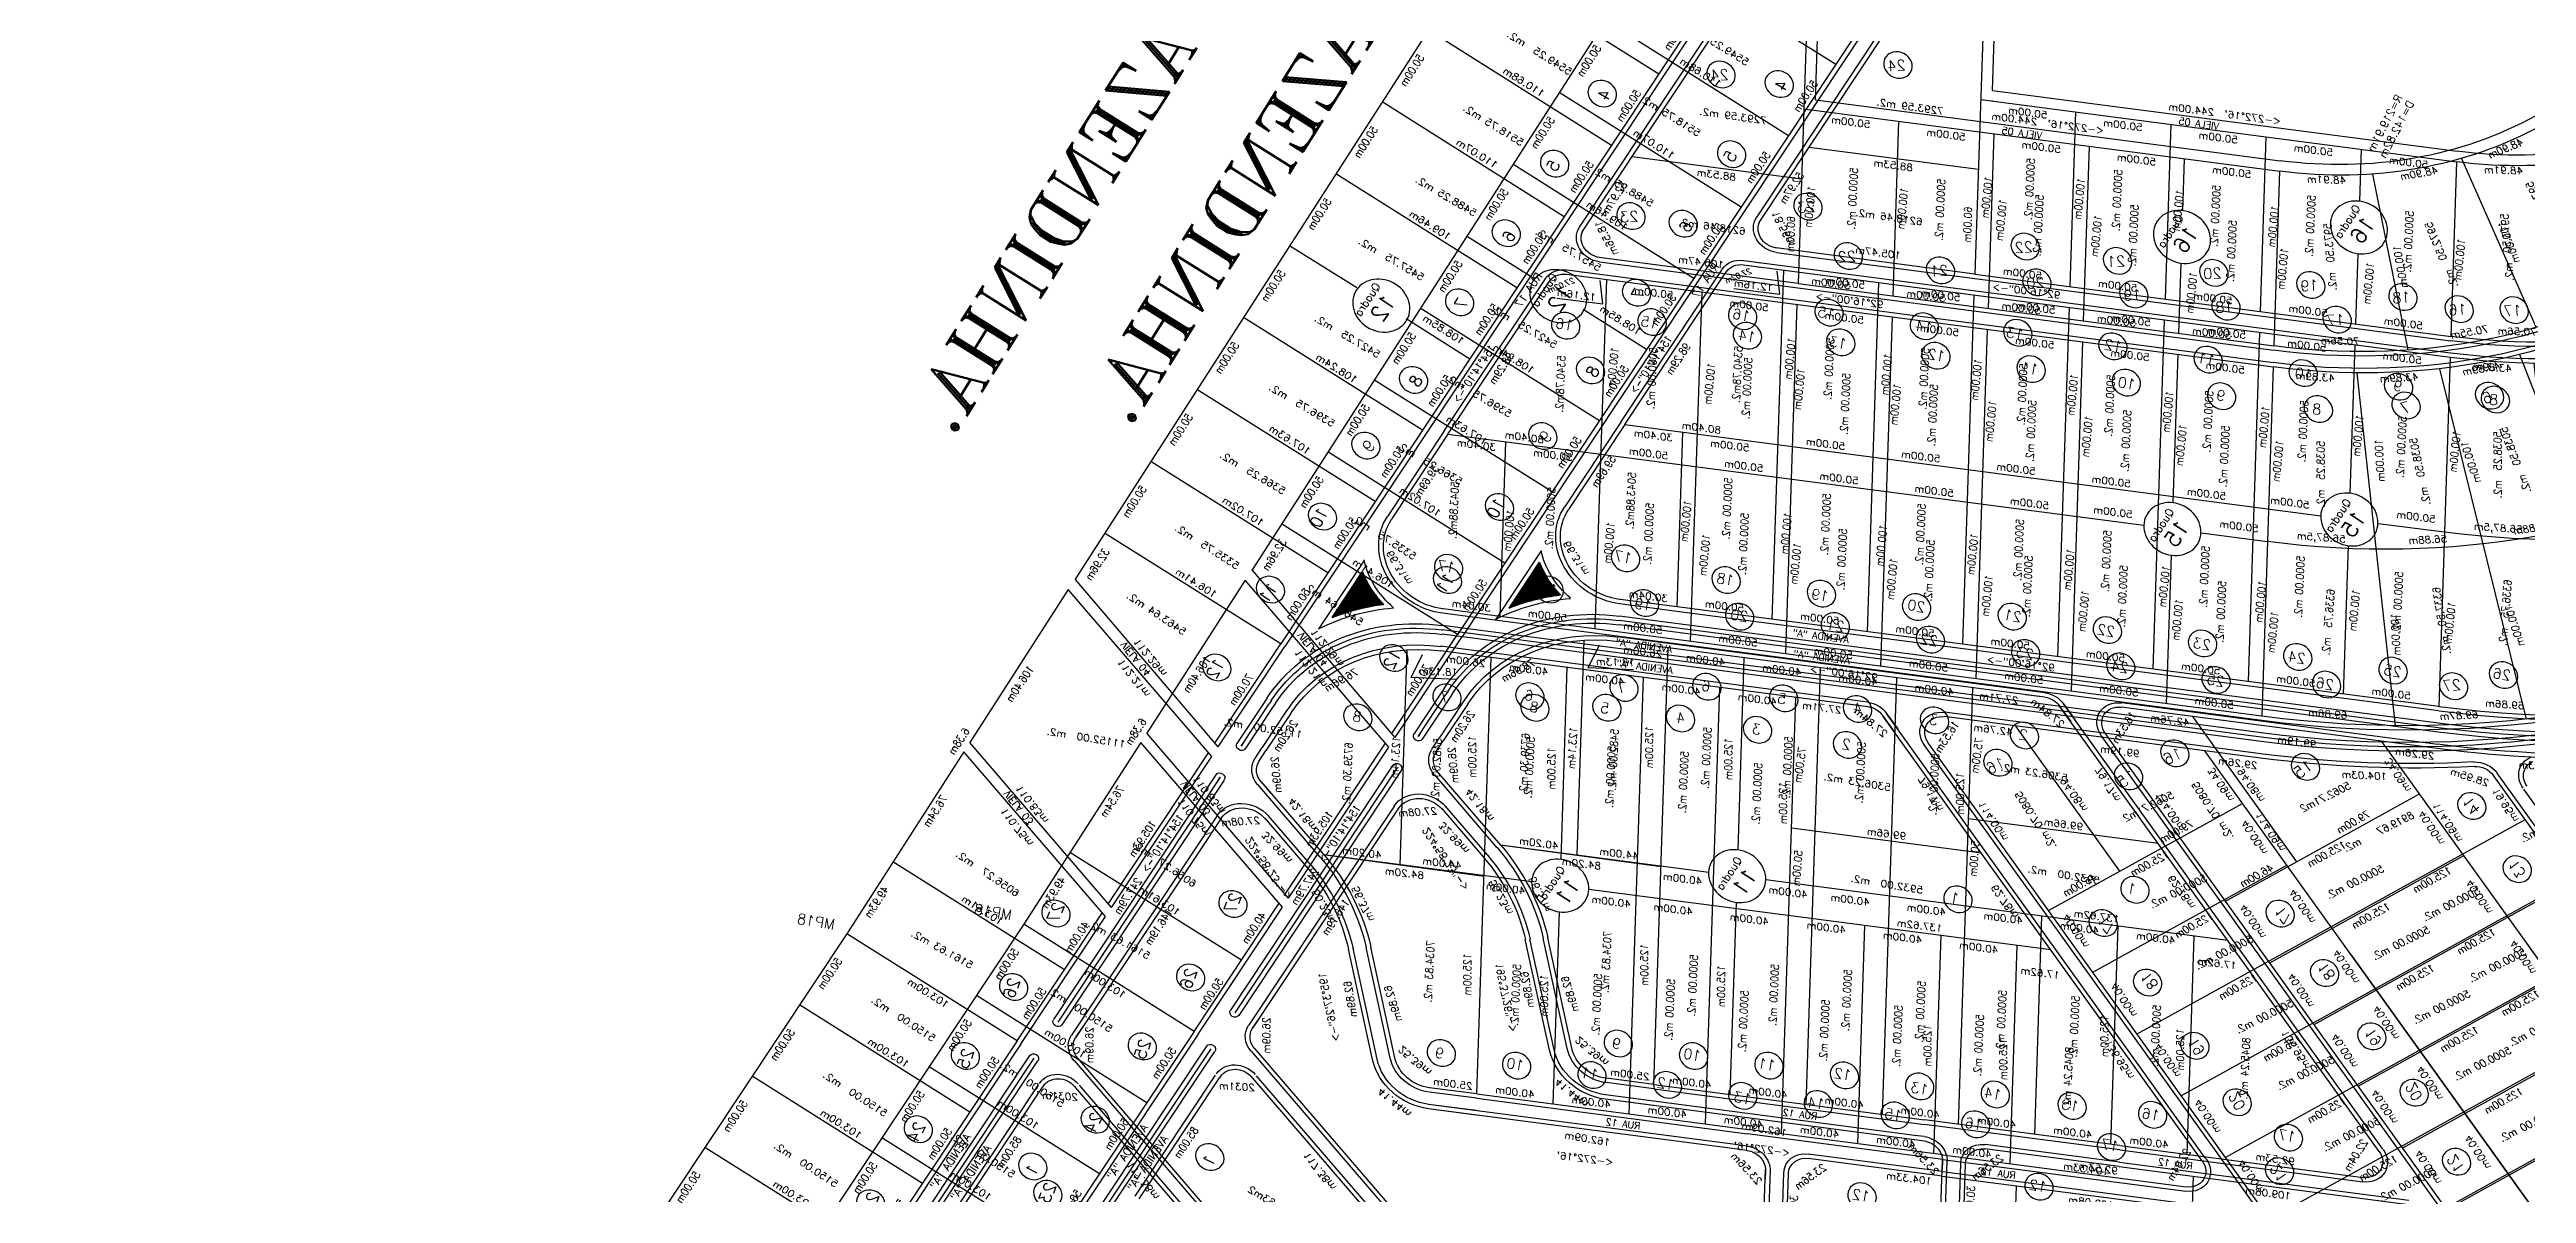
# Model space of a CAD drawing. Extents: x -23785941 to 8798891, y -8418521 to 21897894.
# Drawn here: x 2748303 to 3097321, y 4414754 to 4575804 of the extents above; entities that cross this region are included whole.
import ezdxf
from ezdxf.enums import TextEntityAlignment as Align

# ---------------------------------------------------------------- set-up
doc = ezdxf.new("R2010")
doc.units = 0
doc.header["$MEASUREMENT"] = 0
doc.header["$PDMODE"] = 34
doc.header["$PDSIZE"] = 1
doc.layers.get('0').update_dxf_attribs({"linetype": 'CONTINUOUS'})
for name, color, linetype in [('CALCADA', 3, 'CONTINUOUS'), ('REG60_100', 2, 'CONTINUOUS'), ('RUA', 1, 'CONTINUOUS'), ('TER_POLI', 5, 'CONTINUOUS')]:
    doc.layers.add(name, color=color, linetype=linetype)
doc.styles.add('1_5MM', font='romans.shx', dxfattribs={"height": 6})
doc.styles.add('1MM', font='romans.shx', dxfattribs={"height": 4})
doc.styles.add('2MM', font='romans.shx', dxfattribs={"height": 8})
doc.styles.add('7MM', font='romans.shx', dxfattribs={"height": 28})

# ---------------------------------------------------------------- blocks, each defined once
blk = doc.blocks.new('A$C3D774E76')
at = {"layer": 'CALCADA'}
h = blk.add_hatch(dxfattribs=at)
h.set_pattern_fill('ANSI37', color=105, angle=69.4954, style=0)
h.set_pattern_definition([(114.4953564, (-17588.34538, 15679.03877), (-0.11374935964, -0.0518274366), []), (204.4953564, (-17588.34538, 15679.03877), (0.0518274366, -0.11374935964), [])])
h.paths.add_polyline_path([(-22338, -2045.2, -0.111848), (-22326.7, -2062.5, -0.063642), (-22305.9, -2042.3)])
for p, q in [((-21851.4, -1985.8), (-21860.8, -1883.3)), ((-22000.7, -1999.6), (-22010.2, -1897.1)), ((-21950.9, -1995), (-21960.4, -1892.5)), ((-21901.1, -1990.4), (-21910.6, -1887.9)), ((-22095.6, -2010.9), (-22142.7, -1907.6)), ((-22089.3, -2010.3), (-22136.3, -1907.1)), ((-22050.5, -2004.2), (-22060, -1901)), ((-22328, -2029.7), (-22337.7, -1923.8)), ((-22278.2, -2025.2), (-22287.9, -1919.2)), ((-22207.8, -2021.2), (-22256.1, -1916.7)), ((-22201.1, -2020.6), (-22248.8, -1916.1)), ((-22000.7, -1999.6), (-21126.4, -1918.5)), ((-22483.6, -1975.5), (-22487.3, -1935.1)), ((-22427.6, -2038.9), (-22437.5, -1931.1)), ((-22377.8, -2034.3), (-22387.6, -1927.1)), ((-22626.7, -2057.2), (-22636.9, -1947)), ((-22576.9, -2052.7), (-22587, -1943)), ((-22527.1, -2048.1), (-22537.2, -1939)), ((-22676.5, -2061.8), (-22686.7, -1951)), ((-22000.7, -1999.6), (-22090.4, -2007.9)), ((-22477.3, -2043.5), (-22480.9, -2005.2)), ((-22096.7, -2008.5), (-22202.2, -2018.2)), ((-21899.2, -2011.8), (-21983.8, -2019.7)), ((-22825.9, -2075.5), (-22278.2, -2025.2)), ((-22208.9, -2018.8), (-22278.2, -2025.2)), ((-22172, -2039.5), (-22018.2, -2025.3)), ((-21984.5, -2022.2), (-21983.6, -2022.1)), ((-21899, -2014.3), (-21983.6, -2022.1)), ((-22246.6, -2031.8), (-22244.1, -2031.6)), ((-22246.1, -2036.8), (-22243.7, -2036.6)), ((-22217, -2031.6), (-22214.5, -2031.4)), ((-22190.1, -2029.1), (-22192.6, -2029.3)), ((-22008.2, -2031.1), (-21899.2, -2270.1)), ((-21992.7, -2036.3), (-21992.3, -2037.2)), ((-21992.3, -2037.2), (-21943.6, -2144)), ((-22432.5, -2051.4), (-22373.1, -2045.9)), ((-22319.7, -2041), (-22319.7, -2041)), ((-22245.3, -2046.2), (-22219.2, -2043.8)), ((-22432.5, -2051.4), (-22573.9, -2388.3)), ((-22432.5, -2051.4), (-22539.3, -2061.2)), ((-22183.6, -2058.9), (-22169.6, -2089.5)), ((-22573.8, -2064.4), (-22796.1, -2084.9)), ((-22547.6, -2067.3), (-22691.3, -2409.5)), ((-22626.5, -2069.3), (-22660.9, -2151.2)), ((-22551.1, -2069.1), (-22553.4, -2074.7)), ((-22548.8, -2070.1), (-22551.1, -2075.6)), ((-22532.7, -2068.6), (-22542.1, -2090.7)), ((-22705.6, -2138.9), (-22830.9, -2086.3)), ((-22605.6, -2174.4), (-22564.6, -2076.8)), ((-22371.4, -2164.2), (-22555.8, -2086.8)), ((-22542.1, -2090.7), (-22553.5, -2084.1)), ((-22352, -2118.1), (-22444.2, -2079.4)), ((-22196.1, -2131.6), (-22309.6, -2083.9)), ((-22796.4, -2094.3), (-22605.6, -2174.4)), ((-22404.9, -2306.1), (-22318, -2099.2)), ((-22352, -2118.1), (-22340.4, -2090.5)), ((-22329.4, -2095.1), (-22329.4, -2095.1)), ((-22296.2, -2092.2), (-22311.2, -2091.9)), ((-22307.5, -2113.3), (-22296.2, -2092.2)), ((-22222.8, -2195.2), (-22180.5, -2094.5)), ((-22181, -2095.4), (-22213, -2172.3)), ((-22506.9, -2486.9), (-22352, -2118.1)), ((-22097.9, -2220.5), (-22328.4, -2123.7)), ((-22705.6, -2138.9), (-22800.1, -2363.9)), ((-22697.8, -2135.7), (-22794.5, -2366.2)), ((-22390.7, -2210.3), (-22575.2, -2132.9)), ((-22087.4, -2165.1), (-22138.2, -2128)), ((-22700.1, -2141.2), (-22700.2, -2141.1)), ((-22242.4, -2203.2), (-22343.8, -2160.6)), ((-22605.6, -2174.4), (-22702.3, -2404.9)), ((-22624.9, -2220.5), (-22717.1, -2181.8)), ((-22410.1, -2256.4), (-22594.5, -2179)), ((-22128.8, -2294.3), (-22359.3, -2197.5)), ((-22139.9, -2351.7), (-22077.1, -2202.1)), ((-22113.3, -2257.4), (-22214.8, -2214.8)), ((-22644.3, -2266.6), (-22736.5, -2227.9)), ((-22429.4, -2302.5), (-22613.9, -2225.1)), ((-22328.3, -2446.5), (-22234.4, -2222.8)), ((-22097.9, -2220.5), (-22152.9, -2351.6)), ((-22144.3, -2331.2), (-22374.8, -2234.4)), ((-22663.6, -2312.7), (-22755.8, -2274)), ((-22448.8, -2348.6), (-22633.2, -2271.2)), ((-22159.8, -2368), (-22390.3, -2271.3)), ((-22359.7, -2392.2), (-22321.1, -2300.3)), ((-22259.9, -2565), (-22404.3, -2314.9)), ((-22747.7, -2331.6), (-22775.2, -2320.1)), ((-22468.2, -2394.7), (-22652.6, -2317.3)), ((-22348.1, -2436.2), (-22402.6, -2342)), ((-22402.6, -2342), (-22402.6, -2342)), ((-22683, -2358.8), (-22720, -2343.2)), ((-22484.7, -2496.2), (-22420.5, -2343.1)), ((-22420.5, -2343.1), (-22420.5, -2343.1)), ((-22192.6, -2446.1), (-22152.9, -2351.6)), ((-22144.1, -2355.3), (-22142.2, -2350.7)), ((-22141.8, -2356.3), (-22139.9, -2351.7)), ((-22702.3, -2404.9), (-22794.5, -2366.2)), ((-22593.5, -2396.3), (-22671.9, -2363.4)), ((-22175.3, -2404.9), (-22290.5, -2356.5)), ((-22387.9, -2459.2), (-22435, -2377.8)), ((-22141.1, -2380.4), (-22087.5, -2402.9)), ((-21980.5, -2434.5), (-22136.9, -2369.2)), ((-22136.5, -2369.4), (-22131.9, -2371.3)), ((-22181.5, -2450.8), (-22154.2, -2385.8)), ((-22190.7, -2441.8), (-22306, -2393.4)), ((-22818.2, -2408.9), (-22736.5, -2466.5)), ((-22506.9, -2487), (-22691.3, -2409.5)), ((-22585.5, -2416), (-22599.1, -2448.2)), ((-22487.5, -2440.8), (-22565.9, -2407.9)), ((-22206.2, -2478.7), (-22321.5, -2430.3)), ((-22348.1, -2436.2), (-22456.3, -2498.8)), ((-22052.4, -2948), (-22348.1, -2436.2)), ((-22850.4, -2445.5), (-22783, -2519.3)), ((-22710.8, -2448.8), (-22538, -2549.5)), ((-22192.6, -2446.1), (-22242, -2563.9)), ((-22181.5, -2450.8), (-22240.3, -2590.9)), ((-22303.8, -2762.9), (-22473.4, -2469.3)), ((-22328.1, -2470.9), (-22436.3, -2533.4)), ((-22735.3, -2485.2), (-22576.9, -2607.4)), ((-22196.5, -2486.6), (-22149.4, -2506.4)), ((-22308.1, -2505.5), (-22416.3, -2568)), ((-22764.3, -2518.1), (-22623.1, -2659.8)), ((-22288.1, -2540.1), (-22396.3, -2602.7)), ((-22416.3, -2568), (-22524.6, -2630.6)), ((-22268.1, -2574.8), (-22376.3, -2637.3)), ((-22407.3, -2583.6), (-22303.8, -2762.9)), ((-22268.9, -3073), (-22538.9, -2605.8)), ((-22396.3, -2602.7), (-22504.5, -2665.2)), ((-22248.1, -2609.4), (-22356.3, -2671.9)), ((-22376.3, -2637.3), (-22484.5, -2699.8)), ((-22228, -2644), (-22336.3, -2706.6)), ((-22356.3, -2671.9), (-22464.5, -2734.5)), ((-22336.3, -2706.6), (-22444.5, -2769.1))]:
    blk.add_line(p, q)
at = {"color": 100}
for p, q in [((-21454.7, -1958.5), (-21996.5, -2008.8)), ((-21996.3, -2011.3), (-21452, -1960.8)), ((-21454.3, -1963.5), (-21996, -2013.7)), ((-22192.8, -2026.8), (-22021.7, -2011.1)), ((-22192.6, -2029.3), (-22021.4, -2013.6)), ((-22192.3, -2031.8), (-22021.2, -2016.1)), ((-22244.1, -2031.6), (-22214.7, -2028.9)), ((-22214.5, -2031.4), (-22243.9, -2034.1)), ((-22243.7, -2036.6), (-22214.2, -2033.8)), ((-22498.1, -2490.6), (-22331.7, -2094.2)), ((-22495.8, -2491.6), (-22329.4, -2095.1)), ((-22493.5, -2492.6), (-22327.1, -2096.1))]:
    blk.add_line(p, q, dxfattribs=at)
at = {"color": 0}
for p, q in [((-22018.2, -2025.3), (-22026.1, -2026.1)), ((-22008.2, -2031.1), (-22005, -2038.3)), ((-22211.3, -2043.1), (-22219.2, -2043.8)), ((-22201.3, -2048.9), (-22198, -2056.1)), ((-22199, -2047.9), (-22195.8, -2055.1)), ((-22094.5, -2174.8), (-22145.3, -2137.7)), ((-22087.4, -2165.1), (-22138.2, -2128)), ((-22097.9, -2220.5), (-22088.2, -2197.5)), ((-22089.1, -2224.2), (-22079.4, -2201.1)), ((-22086.8, -2225.2), (-22077.1, -2202.1)), ((-22404.9, -2306.1), (-22401, -2296.8)), ((-22406.5, -2316.2), (-22401.5, -2324.9)), ((-22404.3, -2314.9), (-22399.3, -2323.6))]:
    blk.add_line(p, q, dxfattribs=at)
at = {"color": 3}
blk.add_line((-22246.4, -2034.3), (-22243.9, -2034.1), dxfattribs=at)
blk.add_lwpolyline([(-22338, -2045.2, -0.111848), (-22326.7, -2062.5, -0.063642), (-22305.9, -2042.3)], format="xyb", close=True)
for centre in [(-21978.9, -1979.7), (-21928.1, -1975.7), (-21876.8, -1971.7), (-22077.4, -1987.1), (-22027.8, -1985.3), (-22303.7, -2007.7), (-22248.7, -2001.8), (-22404.3, -2016.9), (-22355.7, -2014), (-22552.6, -2030.3), (-22504.1, -2025.5), (-22451.3, -2023), (-22651.1, -2040.8), (-22601.8, -2035.8), (-21939.8, -2036.4), (-22595.3, -2082.8), (-22520.7, -2079.1), (-22363.3, -2083.3), (-22261.1, -2077.5), (-22693.2, -2090.1), (-22546, -2117.4), (-22295.6, -2113.2), (-22379.3, -2134), (-22318.7, -2150.5), (-22564.8, -2163.8), (-22398.1, -2180.4), (-22633.5, -2190.7), (-22333.6, -2188.1), (-22109.5, -2194.7), (-22586.7, -2207.7), (-22651.1, -2235.9), (-22416.9, -2226.7), (-22348, -2224), (-22123.4, -2231.8), (-22605.5, -2254), (-22437.9, -2272.3), (-22363, -2261.6), (-22138.9, -2268.2), (-22671, -2282.4), (-22624.4, -2300.3), (-22379.5, -2305.9), (-22154.3, -2304.7), (-22456.7, -2318.6), (-22691, -2329.2), (-22643.2, -2346.6), (-22169, -2341.4), (-22709.7, -2373.8), (-22475.6, -2364.9), (-22411.1, -2378.3), (-22185.3, -2377.6), (-22662, -2393), (-22329.4, -2392.5), (-22494.4, -2411.2), (-22200.2, -2415.1), (-22149.3, -2419.2), (-22733.1, -2427.3), (-22681.6, -2439.9), (-22439.5, -2440.7), (-22513.2, -2457.6), (-22356.4, -2463.9), (-22217.4, -2453.7), (-22771.6, -2480.1), (-22707.2, -2478.8), (-22337.6, -2498.1), (-22734.9, -2514.3), (-22540.8, -2508.7), (-22242.4, -2520.6), (-22317.6, -2534.5), (-22574.4, -2566.7), (-22299.8, -2567), (-22517.2, -2603.3), (-22275.5, -2602.5), (-22496.7, -2638.8)]:
    blk.add_circle(centre, 7.5)
at = {"color": 5}
for centre in [(-22481.1, -1990.8), (-22228.6, -2209), (-22733.9, -2337.4), (-22579.7, -2402.1)]:
    blk.add_circle(centre, 15, dxfattribs=at)
at = {"color": 100}
for centre, radius, start, end in [((-22021.4, -2013.6), 2.5, 275.2625, 95.2625), ((-21996.3, -2011.3), 2.5, 95.3016, 275.3016), ((-22237.2, -2133.8), 102.4, 95.2485, 157.2287), ((-22237.2, -2133.8), 99.9, 95.2485, 157.2287), ((-22237.2, -2133.8), 97.4, 95.2485, 157.2287), ((-23002.8, -2278.7), 547.4, 300.0186, 337.2287), ((-23002.8, -2278.7), 549.9, 300.0186, 337.2287), ((-23002.8, -2278.7), 552.4, 300.0186, 337.2287)]:
    blk.add_arc(centre, radius, start, end, dxfattribs=at)
at = {"color": 0}
for centre, radius, start, end in [((-22017.3, -2035.3), 10, 24.5223, 95.2592), ((-21983.6, -2032.2), 10, 95.2592, 204.5223), ((-22370.1, -2078), 32.2, 337.2245, 95.2592), ((-22237.2, -2133.8), 87.9, 95.2485, 157.2287), ((-22210.4, -2053.1), 10, 24.5223, 95.2592), ((-22170.4, -2053.6), 14.2, 95.2592, 204.5223), ((-22395.7, -2309.9), 10, 157.2292, 210.0187), ((-22411.2, -2347), 10, 30.0187, 157.2238), ((-22132.6, -2360.1), 10, 157.2277, 247.2685), ((-22145, -2389.7), 10, 67.2437, 157.2219), ((-23002.8, -2278.7), 537.9, 300.0186, 337.2287), ((-22530.2, -2600.8), 10, 145.7301, 210.0187), ((-22551.1, -2628.6), 10, 30.0187, 124.0675)]:
    blk.add_arc(centre, radius, start, end, dxfattribs=at)
at = {"color": 3}
for centre, start, end in [((-22214.5, -2031.4), 275.2625, 95.2625), ((-22192.6, -2029.3), 95.2611, 275.2611)]:
    blk.add_arc(centre, 2.5, start, end, dxfattribs=at)
for centre, radius, start, end in [((-22538.4, -2071.2), 10, 95.2592, 157.2292), ((-22574.5, -2074.5), 10, 337.2292, 95.2592), ((-22080.4, -2048.8), 110.1, 204.5232, 233.8715), ((-22080.4, -2048.8), 98.1, 204.5232, 233.8715), ((-22105.7, -2190.1), 31, 337.2073, 53.8709), ((-22105.7, -2190.1), 19, 337.2073, 53.8709), ((-23002.8, -2278.7), 219.9, 300.0186, 337.2287), ((-23002.8, -2278.7), 225.9, 300.0186, 337.2287), ((-23002.8, -2278.7), 325.9, 300.0186, 337.2287), ((-23002.8, -2278.7), 337.9, 300.0186, 337.2287), ((-23002.8, -2278.7), 437.9, 300.0186, 337.2287), ((-23002.8, -2278.7), 561.9, 325.7301, 337.2287), ((-22251.2, -2560), 10, 210.0187, 337.2265)]:
    blk.add_arc(centre, radius, start, end)
for p in [(-22010.2, -1897.1), (-22256.1, -1916.7), (-22248.8, -1916.1), (-21996.3, -2011.3), (-21983.6, -2022.1), (-22005, -2038.3), (-21992.3, -2037.2), (-22373.1, -2045.9), (-22245.3, -2046.2), (-22219.2, -2043.8), (-22171.7, -2039.5), (-22530.4, -2060.4), (-22198, -2056.1), (-22183.3, -2059.5), (-22573.8, -2064.4), (-22551.1, -2075.6), (-22194.2, -2064.5), (-22564.6, -2076.8), (-22340.4, -2090.5), (-22329.4, -2095.1), (-22318.3, -2099.8), (-22180.5, -2094.5), (-22169.6, -2089.5), (-22145.3, -2137.7), (-22138.2, -2128), (-22094.5, -2174.8), (-22088.2, -2197.5), (-22401, -2296.8), (-22399.3, -2323.6), (-22402.6, -2342), (-22420.5, -2343.1), (-22139.9, -2351.7), (-22131.9, -2371.3), (-22156.1, -2390.4), (-22136.5, -2382.4), (-22506.9, -2487), (-22495.8, -2491.6), (-22484.7, -2496.2), (-22259.8, -2565.1), (-22242, -2564), (-22533.5, -2588), (-22534.5, -2613.3)]:
    blk.add_point(p)
at = {"color": 100}
for p in [(-22214.5, -2031.4), (-22192.6, -2029.3)]:
    blk.add_point(p, dxfattribs=at)
at = {"color": 0}
for p in [(-22026.1, -2026.1), (-22087.4, -2165.1), (-22077.1, -2202.1)]:
    blk.add_point(p, dxfattribs=at)
at = {"layer": 'CALCADA'}
for p, q in [((-22000.5, -2002.1), (-21126.1, -1921)), ((-22095.6, -2010.9), (-22201.1, -2020.6)), ((-22000.5, -2002.1), (-22089.3, -2010.3)), ((-22207.8, -2021.2), (-22278, -2027.7)), ((-22172.2, -2037), (-22018.5, -2022.8)), ((-22825.6, -2078), (-22278, -2027.7)), ((-22006, -2030.1), (-21896.9, -2269.1)), ((-21994.6, -2038.2), (-21945.9, -2145)), ((-22432.7, -2048.9), (-22539.5, -2058.8)), ((-22432.7, -2048.9), (-22373.3, -2043.5)), ((-22344.2, -2043.3), (-22296.6, -2038.9)), ((-22245.5, -2043.7), (-22219.4, -2041.3)), ((-22211.6, -2040.6), (-22219.4, -2041.3)), ((-22201.3, -2048.9), (-22180.5, -2094.5)), ((-22199, -2047.9), (-22178.2, -2093.4)), ((-22575.6, -2062.1), (-22679, -2071.6)), ((-22185.8, -2059.9), (-22171.9, -2090.5)), ((-22679, -2071.6), (-22795, -2082.3)), ((-22549.9, -2066.4), (-22693.6, -2408.6)), ((-22563, -2079.4), (-22700, -2405.9)), ((-22407.2, -2305.1), (-22320.4, -2098.2)), ((-22349.7, -2119.1), (-22338.1, -2091.4)), ((-22504.6, -2487.9), (-22349.7, -2119.1)), ((-22093, -2172.8), (-22143.8, -2135.7)), ((-22088.9, -2167.1), (-22139.7, -2130)), ((-22142.2, -2350.7), (-22079.4, -2201.1)), ((-22095.6, -2221.5), (-22085.9, -2198.4)), ((-22095.6, -2221.5), (-22150.6, -2352.6)), ((-22262, -2566.2), (-22406.5, -2316.2)), ((-22487, -2495.3), (-22422.8, -2342.1)), ((-22346, -2435), (-22400.4, -2340.7)), ((-22190.3, -2447.1), (-22150.6, -2352.6)), ((-22140.1, -2378.1), (-22086.5, -2400.6)), ((-21981.4, -2436.8), (-22137.9, -2371.5)), ((-22183.8, -2449.8), (-22156.5, -2384.8)), ((-22050.3, -2946.7), (-22346, -2435)), ((-22183.8, -2449.8), (-22242.6, -2590)), ((-22190.3, -2447.1), (-22239.7, -2564.8)), ((-22271.1, -3074.3), (-22541, -2607)), ((-22523.8, -2650.9), (-22540, -2622.8))]:
    blk.add_line(p, q, dxfattribs=at)
at = {"layer": 'CALCADA', "color": 105}
blk.add_lwpolyline([(-22338, -2045.2, -0.111848), (-22326.7, -2062.5, -0.063642), (-22305.9, -2042.3)], format="xyb", close=True, dxfattribs=at)
at = {"layer": 'CALCADA'}
for centre, radius, start, end in [((-22017.3, -2035.3), 12.5, 24.5223, 95.2592), ((-21983.6, -2032.2), 12.5, 95.2592, 204.5223), ((-22170.4, -2053.6), 16.7, 95.2592, 204.5223), ((-22370.1, -2078), 34.7, 337.2245, 95.2592), ((-22370.5, -2078.8), 44.2, 14.3958, 53.8703), ((-22237.2, -2133.8), 111.9, 121.9235, 143.886), ((-22237.2, -2133.8), 90.4, 95.2485, 157.2287), ((-22210.4, -2053.1), 12.5, 24.5223, 95.2592), ((-22574.5, -2074.5), 12.5, 337.2292, 95.2592), ((-22538.4, -2071.2), 12.5, 95.2592, 157.2292), ((-22080.4, -2048.8), 107.6, 204.5232, 233.8715), ((-22080.4, -2048.8), 100.6, 204.5232, 233.8715), ((-22105.7, -2190.1), 21.5, 337.2073, 53.8709), ((-22105.7, -2190.1), 28.5, 337.2073, 53.8709), ((-22395.7, -2309.9), 12.5, 157.2292, 210.0187), ((-22411.2, -2347), 12.5, 30.0187, 157.2238), ((-22132.6, -2360.1), 12.5, 157.2277, 247.2685), ((-22145, -2389.7), 12.5, 67.2437, 157.2219), ((-23002.8, -2278.7), 328.4, 300.0186, 337.2287), ((-23002.8, -2278.7), 335.4, 300.0186, 337.2287), ((-23002.8, -2278.7), 540.4, 300.0186, 337.2287), ((-23002.8, -2278.7), 559.4, 325.7301, 337.2287), ((-22251.2, -2560), 12.5, 210.0187, 337.2265), ((-22530.2, -2600.8), 12.5, 145.7301, 210.0187), ((-22551.1, -2628.6), 12.5, 30.0187, 126.0365)]:
    blk.add_arc(centre, radius, start, end, dxfattribs=at)
at = {"layer": 'TER_POLI'}
for p, q in [((-22010.2, -1897.1), (-21171.7, -1819.3)), ((-22136.3, -1907.1), (-22010.2, -1897.1)), ((-22248.8, -1916.1), (-22142.7, -1907.6)), ((-23758.9, -2036.4), (-22256.1, -1916.7))]:
    blk.add_line(p, q, dxfattribs=at)
at = {"color": 1, "style": '1MM'}
for s, rotation, p in [('154%%d14\'10"->  247.79m', 5.2592, (-22128.2, -2017.5)), ('92%%d16\'00"->', 67.2287, (-22610.9, -2201.8)), ('92%%d16\'00"->', 67.2287, (-22416, -2287.4))]:
    blk.add_text(s, height=4, rotation=rotation, dxfattribs=at).set_placement(p, align=Align.MIDDLE)
at = {"attachment_point": 1}
for s, insert, char_height, width, rotation, style in [('\\Fromant.shx;SESMARIA          FAZENDINHA.', (-23035.9, -1850.5), 28, 2440.857, 3.9209, '7MM'), ('VIELA 03', (-22125.1, -1934.8), 4, 603.212, 296.5427, '1MM'), ('VIELA 04', (-22234.1, -1952.6), 4, 603.212, 296.5427, '1MM'), ('24', (-21931.9, -1972.3), 6, 2.438, 359.3104, '1_5MM'), ('23', (-21882.7, -1967.7), 6, 4.876, 354.5001, '1_5MM'), ('27', (-22083.3, -1983.1), 6, 4.876, 354.5001, '1_5MM'), ('26', (-22032, -1980.8), 6, 3.251, 352.4215, '1_5MM'), ('25', (-21982.8, -1976.5), 6, 4.064, 351.5789, '1_5MM'), ('12', (-22253.7, -1998.5), 6, 3.251, 1.7616, '1_5MM'), ('10', (-22360.1, -2009.6), 6, 2.438, 0.2492, '1_5MM'), ('11', (-22307.7, -2004.8), 6, 3.251, 4.7176, '1_5MM'), ('7', (-22507, -2023.5), 6, 3.942, 1.1608, '1_5MM'), ('8', (-22454.4, -2021.3), 6, 4.927, 1.0523, '1_5MM'), ('9', (-22408.2, -2015.8), 6, 7.631, 10.8017, '1_5MM'), ('5', (-22603.3, -2032.6), 6, 8.212, 0.0702, '1_5MM'), ('6', (-22554.9, -2029.3), 6, 3.942, 1.6759, '1_5MM'), ('1', (-21940.7, -2033.7), 6, 1.625, 358.5458, '1_5MM'), ('4', (-22654.2, -2039.1), 6, 5.226, 1.9776, '1_5MM'), ('16', (-22525.6, -2081.8), 6, 4.972, 69.4954, '1_5MM'), ('17', (-22367.9, -2085.4), 6, 4.262, 69.4954, '1_5MM'), ('8', (-22265, -2078.3), 6, 2.438, 69.4954, '1_5MM'), ('24', (-22698, -2092.1), 6, 4.972, 55.4475, '1_5MM'), ('23', (-22600, -2084.7), 6, 4.972, 55.4475, '1_5MM'), ('15', (-22549.7, -2119.8), 6, 4.972, 69.4954, '1_5MM'), ('7', (-22298.9, -2113.3), 6, 2.438, 69.4954, '1_5MM'), ('18', (-22384.1, -2137), 6, 6.393, 69.4954, '1_5MM'), ('6', (-22322.6, -2151.3), 6, 8.127, 69.4954, '1_5MM'), ('14', (-22569, -2167.2), 6, 5.683, 69.4954, '1_5MM'), ('19', (-22401.5, -2183.6), 6, 1.421, 69.4954, '1_5MM'), ('22', (-22638.2, -2192.7), 6, 4.972, 55.4475, '1_5MM'), ('5', (-22336.6, -2188.6), 6, 5.689, 69.4954, '1_5MM'), ('13', (-22590.3, -2210.1), 6, 3.552, 69.4954, '1_5MM'), ('9', (-22112.7, -2195.1), 6, 4.064, 69.4954, '1_5MM'), ('20', (-22421.9, -2229.8), 6, 6.393, 69.4954, '1_5MM'), ('4', (-22352.1, -2225.3), 6, 6.502, 69.4954, '1_5MM'), ('10', (-22128.3, -2234.4), 6, 7.314, 69.4954, '1_5MM'), ('21', (-22655.9, -2237.9), 6, 4.972, 55.4475, '1_5MM'), ('12', (-22610.5, -2257.5), 6, 7.103, 69.4954, '1_5MM'), ('3', (-22366.8, -2262.4), 6, 4.064, 69.4954, '1_5MM'), ('11', (-22143.5, -2270.4), 6, 4.064, 69.4954, '1_5MM'), ('20', (-22675.8, -2284.4), 6, 4.972, 55.4475, '1_5MM'), ('21', (-22442.9, -2275.8), 6, 6.393, 69.4954, '1_5MM'), ('11', (-22628.9, -2302.9), 6, 2.131, 69.4954, '1_5MM'), ('2', (-22383.3, -2306.5), 6, 5.689, 69.4954, '1_5MM'), ('12', (-22159, -2307.1), 6, 4.876, 69.4954, '1_5MM'), ('22', (-22460.7, -2321.5), 6, 5.683, 69.4954, '1_5MM'), ('19', (-22695.7, -2331.2), 6, 4.972, 55.4475, '1_5MM'), ('10', (-22647.5, -2350.5), 6, 0.71, 69.4954, '1_5MM'), ('13', (-22172.4, -2345.4), 6, 5.689, 69.4954, '1_5MM'), ('23', (-22479.7, -2368.2), 6, 6.393, 69.4954, '1_5MM'), ('18', (-22714.5, -2375.8), 6, 4.972, 55.4475, '1_5MM'), ('14', (-22189.6, -2379.8), 6, 4.876, 69.4954, '1_5MM'), ('1', (-22332.9, -2392.1), 6, 5.689, 69.4954, '1_5MM'), ('24', (-22498.4, -2414.3), 6, 5.683, 69.4954, '1_5MM'), ('15', (-22204.6, -2417.6), 6, 6.502, 69.4954, '1_5MM'), ('17', (-22737.8, -2429.3), 6, 4.972, 55.4475, '1_5MM'), ('8', (-22685, -2440.1), 6, 0.71, 61.8935, '1_5MM'), ('25', (-22517.4, -2461), 6, 7.103, 69.4954, '1_5MM'), ('16', (-22221.7, -2456.3), 6, 4.876, 69.4954, '1_5MM'), ('16', (-22776.4, -2482.1), 6, 4.972, 55.4475, '1_5MM'), ('7', (-22710, -2478.7), 6, 0.71, 42.9081, '1_5MM'), ('26', (-22545.3, -2511.3), 6, 4.972, 69.4954, '1_5MM'), ('6', (-22737.6, -2513.5), 6, 0.71, 42.9084, '1_5MM'), ('17', (-22247.5, -2523), 6, 4.064, 69.4954, '1_5MM'), ('19', (-22317.5, -2529.8), 6, 16, 302.9927, '1_5MM'), ('27', (-22579.9, -2568.1), 6, 7.814, 54.7381, '1_5MM')]:
    blk.add_mtext(s, dxfattribs=dict(at, insert=insert, char_height=char_height, width=width, rotation=rotation, style=style))
at = {"color": 1, "attachment_point": 1}
for s, insert, char_height, width, rotation, style in [('MP18', (-22014.5, -1888.6), 6, 94.398, 69.4954, '1_5MM'), ('12', (-22488.7, -1988.8), 8, 20.682, 5.0339, '2MM'), ('11', (-22236, -2210.4), 8, 20.682, 5.0339, '2MM'), ('VIELA 05', (-22750.3, -2249.4), 4, 603.212, 67.7514, '1MM'), ('16', (-22742, -2336.4), 8, 20.682, 5.0339, '2MM'), ('15', (-22586.9, -2401.8), 8, 20.682, 5.0339, '2MM')]:
    blk.add_mtext(s, dxfattribs=dict(at, insert=insert, char_height=char_height, width=width, rotation=rotation, style=style))
at = {"color": 1, "char_height": 4, "attachment_point": 1, "rotation": 5.0339, "style": '1MM'}
for insert in [(-22491.6, -1982), (-22238.9, -2203.6), (-22744.9, -2329.7), (-22589.8, -2395)]:
    blk.add_mtext('Quadra', dxfattribs=dict(at, insert=insert))
at = {"char_height": 6, "attachment_point": 1, "style": '1_5MM'}
for s, insert, rotation in [('16', (-22415.6, -2378.6), 32.6), ('9', (-22665.9, -2393.7), 69.4954), ('12', (-22154, -2422), 69.4954), ('15', (-22444.4, -2439.7), 22.347), ('17', (-22355.9, -2460.3), 297.5353), ('18', (-22338.4, -2493.1), 297.0122), ('20', (-22300.5, -2561.1), 305.8307), ('14', (-22516.7, -2597.5), 298.608), ('21', (-22273.9, -2597), 300.8622), ('13', (-22496.4, -2633.1), 299.2082)]:
    blk.add_mtext(s, dxfattribs=dict(at, insert=insert, rotation=rotation))
at = {"layer": 'REG60_100', "style": '1MM'}
for s, height, rotation, p in [('50.00m', 4, 5.2784, (-21835.6, -1885)), ('50.00m', 4, 5.2784, (-21984.9, -1898.7)), ('50.00m', 4, 5.2784, (-21935.2, -1894.1)), ('50.00m', 4, 5.2784, (-21885.4, -1889.6)), ('6.38m', 4, 5.2784, (-22140.6, -1902.3)), ('76.54m', 4, 4.5787, (-22097.9, -1908.1)), ('49.93m', 4, 4.5548, (-22034.8, -1903)), ('50.00m', 4, 4.5548, (-22312.5, -1925.2)), ('32.96m', 4, 4.5548, (-22269.9, -1923.2)), ('106.40m', 4, 5.2762, (-22186.9, -1916.4)), ('103.00m', 4, 95.2784, (-21860.1, -1934.9)), ('50.00m', 4, 4.5548, (-22462.1, -1937.1)), ('50.00m', 4, 4.5548, (-22412.2, -1933.1)), ('50.00m', 4, 4.5548, (-22362.4, -1929.1)), ('103.00m', 4, 95.2784, (-22001.5, -1948)), ('103.00m', 4, 95.2784, (-21959.7, -1944.1)), ('103.00m', 4, 95.2784, (-21909.9, -1939.5)), ('50.00m', 4, 4.5548, (-22611.6, -1949)), ('50.00m', 4, 4.5548, (-22561.8, -1945)), ('50.00m', 4, 4.5548, (-22511.9, -1941)), ('110.83m', 4, 297.2575, (-22127.5, -1950.5)), ('110.75m', 4, 297.2575, (-22111.6, -1949)), ('103.61m', 4, 95.2592, (-22059.2, -1953)), ('106.41m', 4, 95.2592, (-22287, -1972.5)), ('112.29m', 4, 295.9094, (-22235.7, -1969.3)), ('112.21m', 4, 297.2575, (-22220.6, -1966.8)), ('108.24m', 4, 95.2592, (-22436.5, -1985.4)), ('107.63m', 4, 95.2592, (-22386.7, -1981.1)), ('107.02m', 4, 95.2592, (-22336.9, -1976.8)), ('110.07m', 4, 95.2592, (-22586, -1998.2)), ('109.46m', 4, 95.2592, (-22536.1, -1993.9)), ('50.00m', 4, 5.302, (-21926.4, -1988.7)), ('50.00m', 4, 5.302, (-21876.6, -1984.1)), ('110.68m', 4, 95.2592, (-22635.8, -2002.5)), ('40.00m', 4, 5.2592, (-22070.8, -2002.1)), ('50.00m', 4, 5.2906, (-22024.8, -1998.3)), ('50.00m', 4, 5.2906, (-21976.2, -1993.3)), ('108.85m', 4, 95.2592, (-22485.6, -2024.7)), ('105.93m', 4, 5.2762, (-22139.8, -2008.5)), ('50.00m', 4, 5.2509, (-22353.2, -2028)), ('50.00m', 4, 5.2509, (-22303.4, -2023.5)), ('70.00m', 4, 5.2509, (-22243.9, -2018)), ('2031m', 4, 62.4206, (-21983.8, -2032.2)), ('85.00m', 4, 5.309, (-21940.9, -2022.2)), ('50.00m', 4, 5.2509, (-22452.8, -2037.2)), ('50.00m', 4, 5.2509, (-22403, -2032.6)), ('146.19m', 4, 5.2592, (-22098.5, -2036.7)), ('26.09m', 4, 335.4841, (-22018.1, -2033.4)), ('50.00m', 4, 5.2509, (-22602.2, -2050.9)), ('50.00m', 4, 5.2092, (-22552.4, -2046.4)), ('50.00m', 4, 5.2926, (-22502.6, -2041.8)), ('59.69m', 4, 5.2376, (-22402.4, -2052.7)), ('26.20m', 4, 5.2592, (-22231.9, -2049)), ('26.09m', 4, 330.3633, (-22209, -2054.1)), ('27.08m', 4, 55.4855, (-22175.4, -2049.2)), ('50.00m', 4, 5.2592, (-22701.8, -2060.1)), ('50.00m', 4, 5.3176, (-22652, -2055.5)), ('27.02m', 3, 36.1515, (-22540.6, -2067.6)), ('98.29m', 4, 5.2687, (-22481.1, -2059.9)), ('30.40m', 4, 67.2292, (-22434.7, -2067)), ('66.31m', 4, 303.3783, (-22349.9, -2061)), ('76.96m', 4, 30.3317, (-22276.2, -2061.2)), ('32.99m', 4, 292.133, (-22171.6, -2071.7)), ('52.97m', 4, 5.2592, (-22600.6, -2070.9)), ('18.56m', 4, 308.3671, (-22577.1, -2077)), ('12.16m', 4, 67.2359, (-22539.7, -2076.9)), ('42.18m', 4, 296.5695, (-22195.6, -2075.5)), ('80.40m', 4, 67.2292, (-22451.7, -2086.9)), ('117.38m', 4, 297.0414, (-21962.2, -2089.7)), ('50.00m', 4, 67.2292, (-22450.2, -2104)), ('100.00m', 4, 340.6653, (-22398.8, -2101.8)), ('30.04m', 4, 67.237, (-22349.9, -2102.7)), ('18.13m', 4, 61.3217, (-22306.8, -2103.4)), ('123.14m', 4, 338.3755, (-22250.3, -2104)), ('50.23m', 4, 307.0631, (-22153.4, -2107)), ('88.53m', 4, 67.2292, (-22640, -2111.8)), ('50.00m', 4, 67.2287, (-22561.8, -2111.4)), ('100.00m', 4, 340.6653, (-22511.4, -2110.5)), ('26.00m', 4, 67.2287, (-22319.6, -2113.3)), ('40.20m', 4, 67.2454, (-22192, -2111.5)), ('105.47m', 4, 67.2292, (-22590.5, -2125.6)), ('84.20m', 4, 66.8186, (-22192.9, -2135.6)), ('56.37m', 4, 310.3805, (-22165.5, -2124.1)), ('50.00m', 4, 67.2292, (-22477, -2147)), ('50.00m', 4, 67.2251, (-22365.4, -2139.6)), ('40.00m', 4, 67.2287, (-22332.4, -2143.7)), ('125.00m', 4, 335.4647, (-22271.5, -2138.7)), ('62.89m', 4, 326.3879, (-22112.6, -2140.8)), ('50.00m', 4, 67.2287, (-22703.8, -2160.3)), ('50.00m', 4, 67.2287, (-22581.1, -2157.5)), ('100.00m', 4, 340.6653, (-22419.7, -2150.1)), ('44.00m', 4, 67.2154, (-22208.3, -2150.3)), ('100.00m', 4, 340.6653, (-22648.5, -2161.6)), ('60.00m', 4, 337.2287, (-22629.1, -2159.4)), ('100.00m', 4, 340.6653, (-22529.4, -2158)), ('62.89m', 4, 318.674, (-22121.9, -2161.2)), ('50.00m', 4, 67.2292, (-22384.8, -2185.7)), ('40.00m', 4, 67.232, (-22347.9, -2180.6)), ('125.00m', 4, 335.4647, (-22286.9, -2177.4)), ('40.00m', 4, 67.2298, (-22212.5, -2185)), ('25.39m', 4, 284.3062, (-22098.3, -2184.6)), ('41.44m', 4, 283.5117, (-22071, -2185.2)), ('50.00m', 4, 67.2287, (-22618.9, -2195.9)), ('50.00m', 4, 67.2292, (-22496.3, -2193.1)), ('125.00m', 4, 335.4647, (-22157.2, -2187.9)), ('50.00m', 4, 67.2287, (-22723.1, -2206.4)), ('100.00m', 4, 340.6653, (-22672.8, -2203.9)), ('50.00m', 4, 67.2287, (-22600.5, -2203.6)), ('100.00m', 4, 340.6653, (-22551, -2199.9)), ('100.00m', 4, 340.6653, (-22439.2, -2196.2)), ('25.00m', 4, 67.2354, (-22096.7, -2207.4)), ('40.00m', 4, 67.2287, (-22363.4, -2217.5)), ('50.00m', 4, 67.2317, (-22404.1, -2231.8)), ('40.00m', 4, 67.2298, (-22234.2, -2236)), ('125.00m', 4, 335.4647, (-22167, -2227.8)), ('40.00m', 4, 67.2234, (-22109.3, -2237.4)), ('50.00m', 4, 67.2287, (-22638.3, -2242)), ('50.00m', 4, 67.2287, (-22619.8, -2249.7)), ('50.00m', 4, 67.2292, (-22515.7, -2239.2)), ('100.00m', 4, 340.6653, (-22459.4, -2239.5)), ('50.00m', 4, 67.2287, (-22742.5, -2252.5)), ('100.00m', 4, 340.6653, (-22693.5, -2251.4)), ('100.00m', 4, 340.6653, (-22569.2, -2247.1)), ('40.00m', 4, 67.2254, (-22378.9, -2254.4)), ('40.00m', 4, 67.2298, (-22247.1, -2265.9)), ('40.00m', 4, 67.2292, (-22124.8, -2274.3)), ('50.00m', 4, 67.2292, (-22535, -2285.3)), ('50.00m', 4, 67.2287, (-22423.5, -2277.9)), ('27.71m', 4, 67.2284, (-22392, -2285.6)), ('162.09m', 4, 69.6843, (-22104.7, -2281.3)), ('50.00m', 4, 67.2287, (-22761.8, -2298.6)), ('50.00m', 4, 67.2276, (-22657.6, -2288.1)), ('50.00m', 4, 67.2287, (-22639.2, -2295.8)), ('100.00m', 4, 340.6653, (-22586.3, -2294.3)), ('100.00m', 4, 340.6653, (-22477.6, -2286.8)), ('75.00m', 4, 343.027, (-22356.1, -2289.1)), ('125.00m', 4, 335.4647, (-22331.8, -2290.5)), ('100.00m', 4, 340.6653, (-22711, -2298.3)), ('27.84m', 4, 104.1244, (-22397.6, -2311)), ('40.00m', 4, 67.2298, (-22262.6, -2302.8)), ('40.00m', 4, 67.2292, (-22140.2, -2311.2)), ('50.00m', 4, 67.2287, (-22442.8, -2324)), ('50.00m', 4, 339.5681, (-22301.8, -2312.3)), ('50.00m', 4, 67.2292, (-22677, -2334.2)), ('50.00m', 4, 67.2292, (-22554.4, -2331.4)), ('100.00m', 4, 340.6653, (-22494.7, -2333.9)), ('50.00m', 4, 67.2287, (-22781.2, -2344.7)), ('50.00m', 4, 67.2287, (-22658.6, -2341.9)), ('100.00m', 4, 340.6653, (-22604.5, -2341.5)), ('99.66m', 4, 67.2279, (-22344.1, -2344.7)), ('40.00m', 4, 67.2354, (-22279.1, -2339.6)), ('40.00m', 4, 67.2292, (-22155.7, -2348)), ('100.00m', 4, 340.6653, (-22707.4, -2354.9)), ('16.53m', 4, 5.1602, (-22410.8, -2349)), ('79.17m', 4, 305.141, (-22376.6, -2355.4)), ('23.56m', 4, 111.6015, (-22132.4, -2360.2)), ('50.00m', 4, 67.2292, (-22572.5, -2371.3)), ('50.00m', 4, 67.2276, (-22462.2, -2370.1)), ('42.76m', 4, 67.2311, (-22427, -2368.4)), ('40.00m', 4, 67.2287, (-22294.6, -2376.5)), ('50.00m', 4, 67.2292, (-22696.3, -2380.3)), ('50.00m', 4, 67.2287, (-22677.9, -2388)), ('100.00m', 4, 340.6653, (-22512.9, -2381.2)), ('114.00m', 4, 302.7899, (-22379.4, -2390.1)), ('137.62m', 4, 67.2298, (-22305.4, -2381.5)), ('40.00m', 4, 67.2323, (-22171.2, -2384.9)), ('48.91m', 4, 61.0265, (-22802.9, -2389.5)), ('100.00m', 4, 340.6653, (-22744.5, -2390.5)), ('100.00m', 4, 340.6653, (-22625.5, -2386.2)), ('23.56m', 4, 23.3356, (-22145.6, -2391.2)), ('30.00m', 4, 338.2324, (-22121.8, -2392)), ('62.78m', 4, 300.0187, (-22340.8, -2414.3)), ('40.00m', 4, 67.2287, (-22310.1, -2413.4)), ('50.00m', 4, 67.2292, (-22481.5, -2416.2)), ('94.08m', 4, 300.0186, (-22414.9, -2420.5)), ('125.00m', 4, 335.4647, (-22245.1, -2413.3)), ('40.00m', 4, 67.2265, (-22186.7, -2421.8)), ('48.90m', 4, 48.6229, (-22831.3, -2429.9)), ('70.56m', 4, 61.0201, (-22722.9, -2433.8)), ('43.89m', 4, 63.5081, (-22697.5, -2431)), ('100.00m', 4, 340.6653, (-22643.5, -2433.8)), ('50.00m', 4, 67.2292, (-22599.3, -2431.8)), ('100.00m', 4, 340.6653, (-22533.8, -2425.8)), ('99.19m', 4, 67.2311, (-22450.2, -2431)), ('104.33m', 4, 67.2217, (-22171.4, -2436.5)), ('100.00m', 4, 325.9312, (-22777.5, -2443.5)), ('46.00m', 4, 30.0186, (-22370, -2444.3)), ('17.62m', 4, 67.2215, (-22313.6, -2447.3)), ('50.00m', 4, 67.2292, (-22500.9, -2462.3)), ('40.00m', 4, 302.7778, (-22344.8, -2453.5)), ('125.00m', 4, 335.4647, (-22258.6, -2450.8)), ('40.00m', 4, 67.2309, (-22202.2, -2458.7)), ('48.90m', 4, 36.2151, (-22867.8, -2463.2)), ('43.89m', 4, 56.0665, (-22719.8, -2469.2)), ('56.87,5m', 4, 63.5081, (-22615.3, -2471.9)), ('100.00m', 4, 340.6653, (-22553.3, -2472)), ('125.00m', 4, 30.0187, (-22400.2, -2471)), ('100.00m', 4, 315.9906, (-22819.6, -2486.9)), ('100.00m', 4, 332.5091, (-22671.3, -2479.9)), ('29.26m', 4, 67.22, (-22476, -2487.2)), ('34.09m', 4, 302.8827, (-22460.1, -2484.6)), ('79.00m', 4, 30.0186, (-22424.1, -2475.5)), ('70.55m', 4, 48.6229, (-22762.7, -2490.3)), ('40.00m', 4, 302.7778, (-22322, -2491.6)), ('136.95m', 4, 302.7474, (-22289.9, -2503.5)), ('43.89m', 4, 48.6242, (-22746.8, -2504.3)), ('40.00m', 4, 302.7778, (-22441.8, -2512.3)), ('125.00m', 4, 30.0187, (-22380.2, -2505.6)), ('100.00m', 4, 318.3298, (-22695.2, -2521.6)), ('56.88m', 4, 56.0665, (-22643.6, -2520.5)), ('69.86m', 4, 63.5426, (-22526, -2516.4)), ('114.09m', 4, 302.8836, (-22449, -2518.3)), ('40.00m', 4, 302.7778, (-22302.5, -2525.7)), ('92.53m', 4, 67.2287, (-22227.8, -2519.8)), ('109.08m', 4, 67.2287, (-22208.2, -2524.7)), ('100.00m', 4, 332.5091, (-22585.4, -2528.2)), ('104.03m', 4, 61.9909, (-22504, -2547.5)), ('40.00m', 4, 302.7778, (-22419, -2550.3)), ('125.00m', 4, 30.0187, (-22360.2, -2540.2)), ('56.88m', 4, 48.6242, (-22677.9, -2565)), ('40.00m', 4, 302.7778, (-22284.3, -2557)), ('22.04m', 4, 3.6526, (-22251.6, -2555.2)), ('69.87m', 4, 56.032, (-22560.8, -2576.2)), ('125.00m', 4, 30.0187, (-22340.2, -2574.9)), ('100.00m', 4, 318.3298, (-22622.3, -2580)), ('40.00m', 4, 302.7778, (-22399.5, -2584.4)), ('28.95m', 4, 78.9415, (-22531.6, -2595.6)), ('40.00m', 4, 302.7778, (-22264.8, -2591.1)), ('125.00m', 4, 30.0187, (-22468.4, -2602.8)), ('40.00m', 4, 302.7778, (-22381.3, -2615.8)), ('125.00m', 4, 30.0187, (-22320.2, -2609.5)), ('19.95m', 4, 302.223, (-22526.6, -2618.5)), ('125.00m', 4, 30.0187, (-22448.4, -2637.4)), ('40.00m', 4, 302.7778, (-22361.8, -2649.9)), ('125.00m', 4, 30.0187, (-22304.1, -2646.6)), ('125.00m', 4, 30.0187, (-22428.4, -2672)), ('40.00m', 4, 302.7778, (-22339, -2688))]:
    blk.add_text(s, height=height, rotation=rotation, dxfattribs=at).set_placement(p, align=Align.MIDDLE)
for s, rotation, p in [('5150.00  m2.', 96.2615, (-21978.1, -1942.6)), ('5150.00  m2.', 96.2615, (-21926.1, -1938.5)), ('5150.00  m2.', 96.2615, (-21876.1, -1932.9)), (' 6056.27  m2.', 97.4793, (-22076.2, -1947.7)), ('5161.63 m2.', 91.6252, (-22024.8, -1943.9)), (' 5463.64 m2.', 97.0429, (-22257, -1962.7)), ('11152.00  m2.', 69.4954, (-22173.8, -1960.2)), (' 5396.75  m2.', 93.4761, (-22404.6, -1979.6)), (' 5366.25  m2.', 93.4761, (-22356.2, -1973.3)), ('5335.75  m2.', 96.0279, (-22305.6, -1968.6)), (' 5457.75  m2.', 93.4761, (-22504.7, -1985.6)), ('5427.25  m2.', 93.4761, (-22452.8, -1982.5)), ('5549.25  m2.', 95.0035, (-22652, -2002.5)), ('5518.75 m2.', 95.0035, (-22602, -1998.7)), ('5488.25 m2.', 93.4761, (-22552.3, -1994.1)), ('9724.63m2', 94.3375, (-21929.9, -2076.7)), ('5043.88m2.', 338.1004, (-22396, -2074.9)), ('5340.78m2.', 338.1004, (-22490.4, -2093.3)), ('6739.30 m2.', 338.0476, (-22230.6, -2088.9)), ('7293.59 m2.', 68.0476, (-22671.9, -2106.5)), ('6218.46 m2.', 68.0476, (-22608.8, -2123.1)), ('5000.00 m2.', 338.0476, (-22418, -2120.4)), ('5000.00 m2.', 338.0476, (-22518.2, -2133.5)), ('5482.00 m2.', 338.0476, (-22256.8, -2128.2)), ('5000.00 m2.', 338.0476, (-22436.6, -2168.7)), ('5000.00 m2.', 338.0476, (-22283, -2169.9)), ('7034.83 m2.', 338.0476, (-22149.9, -2172.8)), ('5000.00 m2.', 338.0476, (-22665.9, -2181.9)), ('5000.00 m2.', 338.0476, (-22538.8, -2178.9)), ('5000.00 m2.', 338.0476, (-22457.1, -2214.1)), ('5000.00 m2.', 338.0476, (-22300.1, -2208.9)), ('5000.00 m2.', 338.0476, (-22683.8, -2224.2)), ('5000.00 m2.', 338.0476, (-22161.2, -2217.5)), ('5000.00 m2.', 338.0476, (-22557.3, -2227.1)), ('5000.00 m2.', 338.0476, (-22317.1, -2243.2)), ('5000.00 m2.', 338.0476, (-22475.7, -2262.3)), ('5000.00 m2.', 338.0476, (-22178.3, -2256.5)), ('5000.00 m2.', 338.0476, (-22702.3, -2272.4)), ('5000.00 m2.', 338.0476, (-22575.2, -2269.4)), ('5000.00 m2.', 338.0476, (-22331.1, -2279.3)), ('5000.00 m2.', 338.0476, (-22195.3, -2290.8)), ('5000.00 m2.', 338.0476, (-22493.6, -2304.6)), ('5306.23 m2.', 69.4954, (-22359.9, -2320.1)), ('5000.00 m2.', 338.0476, (-22722.9, -2317.8)), ('5000.00 m2.', 338.0476, (-22593.7, -2317.7)), ('5000.00 m2.', 338.0476, (-22209.3, -2326.9)), ('5000.00 m2.', 338.0476, (-22512.1, -2352.8)), ('5932.00  m2.', 69.4954, (-22314.9, -2357.7)), ('5000.00 m2.', 338.0476, (-22741.4, -2366)), ('5000.00 m2.', 338.0476, (-22614.3, -2363.1)), ('5000.00 m2.', 338.0476, (-22226.5, -2365.8)), ('5000.00 m2.', 338.0476, (-22532.7, -2398.2)), ('5000.00 m2.', 338.0476, (-22243.4, -2400.2)), ('5973.50  m2.', 331.237, (-22765.5, -2411.9)), ('5000.00 m2.', 338.0476, (-22632.9, -2411.3)), ('5080.70 m2.', 302.7785, (-22394.3, -2410.5)), ('5000.00 m2.', 338.0476, (-22260.6, -2439.2)), ('5000.00 m2.', 338.0476, (-22551.3, -2446.5)), (' 5972.50  m2.', 313.6239, (-22798.4, -2460.2)), ('5038.25  m2.', 335.4675, (-22649.9, -2459.2)), ('5062.71m2', 32.2004, (-22427.3, -2459.4)), (' 5972.50  m2.', 307.2775, (-22848.3, -2497.2)), ('5000.00 m2.', 32.2004, (-22391.3, -2492.9)), ('8045.24 m2.', 338.0476, (-22267.9, -2487.4)), ('5038.50  m2.', 324.416, (-22678.7, -2503.1)), (' 6336.75  m2.', 339.8116, (-22576.3, -2497.2)), ('5000.00 m2.', 32.2004, (-22372, -2528.1)), ('5038.50  m2.', 315.5271, (-22711, -2543.3)), ('6337.50  m2.', 326.6445, (-22607.1, -2548.3)), ('8919.67   m2.', 32.2004, (-22476.7, -2569.6)), ('5000.00 m2.', 32.2004, (-22349.8, -2561.6)), ('5000.00 m2.', 32.2004, (-22331.5, -2593.5)), ('5000.00 m2.', 32.2004, (-22458.8, -2619.7)), ('5000.00 m2.', 32.2004, (-22312.2, -2628.8)), ('5000.00 m2.', 32.2004, (-22439.5, -2655)), ('5000.00 m2.', 32.2004, (-22301.3, -2666.1)), ('5000.00 m2.', 32.2004, (-22417.3, -2688.4))]:
    blk.add_text(s, height=4, rotation=rotation, dxfattribs=at).set_placement(p, align=Align.BOTTOM_CENTER)
at = {"layer": 'RUA', "style": '1MM'}
for s, rotation, p in [('154%%d14\'10"->', 5.257, (-22471, -2049)), ('224%%d58\'23"->', 301.5233, (-22158.3, -2072.9)), ('195%%d37\'26"->', 324.6031, (-22102.7, -2133)), ("<-272%%d16'  244.00m", 67.2292, (-22756.5, -2249.8)), ("<-272%%d16'", 66.9731, (-22093.7, -2284.9))]:
    blk.add_text(s, height=4, rotation=rotation, dxfattribs=at).set_placement(p, align=Align.MIDDLE)
at = {"layer": 'RUA', "char_height": 4, "attachment_point": 1, "style": '1_5MM'}
for s, insert, width, rotation in [('\\Fromant.shx;AVENIDA "A"', (-21939, -1997.6), 1478.691, 5.5957), ('\\Fromant.shx;AVENIDA "A"', (-21938.6, -2009.5), 1478.691, 5.5957), ('RUA 17', (-22540.8, -2053), 808.839, 5.7146), ('\\Fromant.shx;AVENIDA "A"', (-22383.5, -2203.1), 1478.691, 67.2231), ('\\Fromant.shx;AVENIDA "A"', (-22372.8, -2208.5), 1478.691, 67.2231), ('RUA 12', (-22127.5, -2301.5), 808.839, 67.0344), ('RUA 12', (-22203.6, -2483.3), 808.839, 67.0344)]:
    blk.add_mtext(s, dxfattribs=dict(at, insert=insert, width=width, rotation=rotation))
at = {"layer": 'RUA', "insert": (-22866.3, -2400.4), "char_height": 4, "width": 83.057, "attachment_point": 1, "style": '1MM'}
blk.add_mtext('R=219.91m\\PD=142.82m', dxfattribs=at)

msp = doc.modelspace()

# ---------------------------------------------------------------- block references
at = {"linetype": 'Continuous', "xscale": 240.4782668173248, "yscale": -275.6364145158877, "zscale": 240.4782668173248, "rotation": 242.429606072689}
for p in [(-27732, 2762), (-52668, 1427)]:
    msp.add_blockref('A$C3D774E76', p, dxfattribs=at)

doc.saveas('drawing.dxf')
